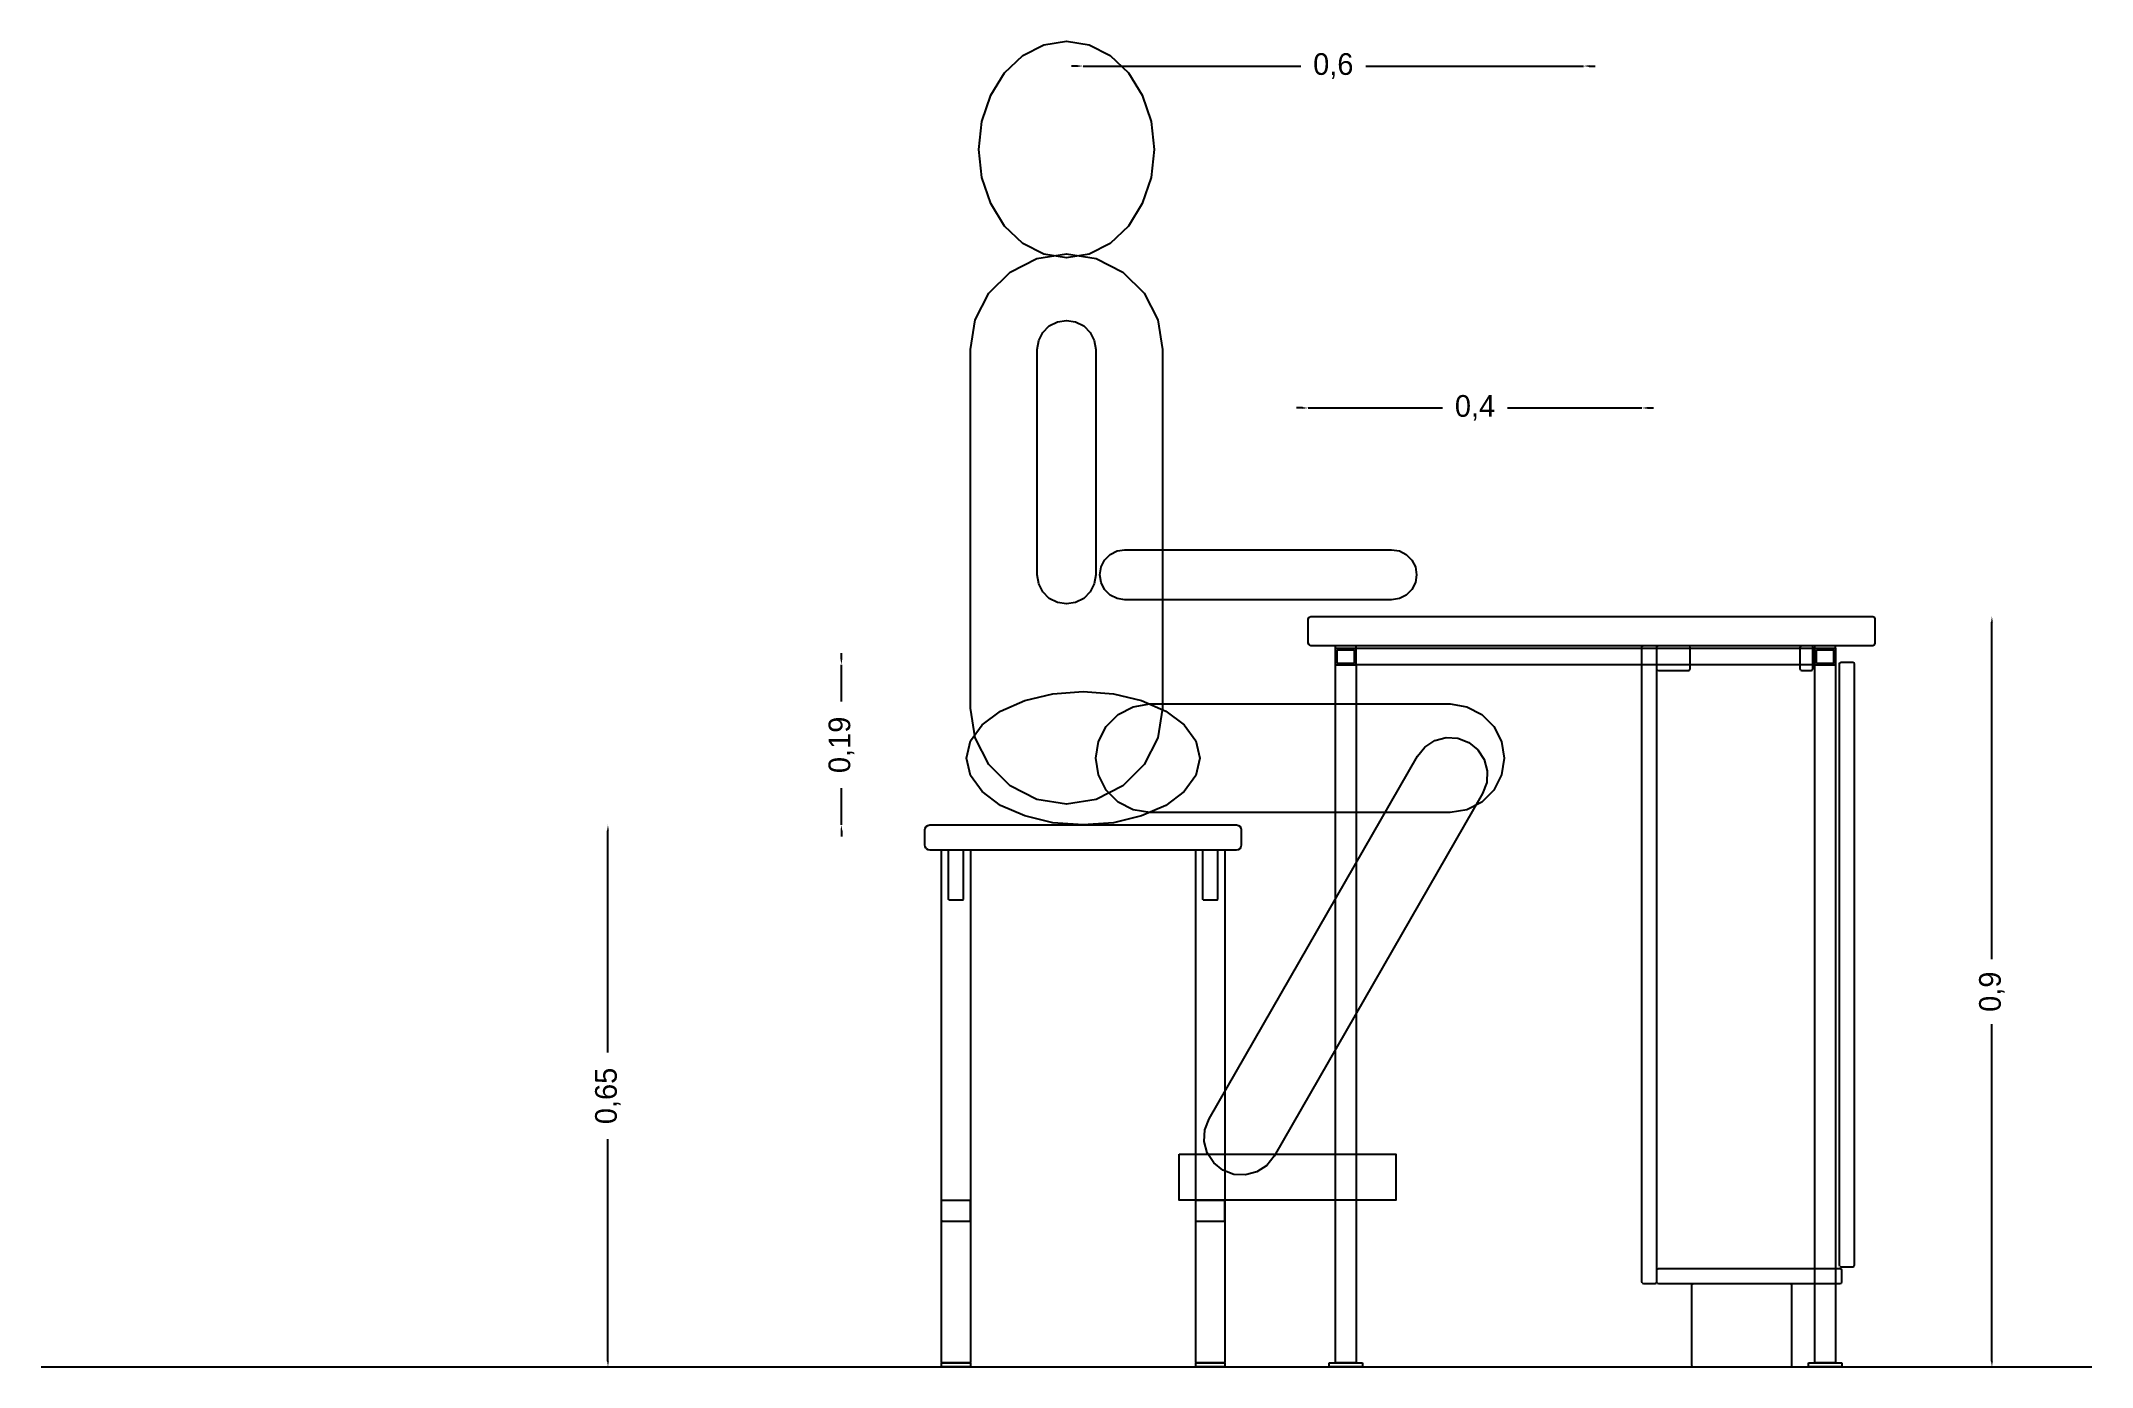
# Model space of a CAD drawing. Header units: metres. Extents: x 0 to 12.7, y 0 to 2.
# Drawn here: x 0 to 2.46, y 0 to 1.59 of the extents above.
import ezdxf

# ---------------------------------------------------------------- set-up
doc = ezdxf.new("R2010")
doc.units = ezdxf.units.M
for name, color, linetype in [('COTAS', 4, 'Continuous'), ('G_MEDIDO', 8, 'Continuous'), ('P_PROPUESTO', 5, 'Continuous'), ('REVISAR', 30, 'Continuous')]:
    doc.layers.add(name, color=color, linetype=linetype)
doc.dimstyles.get("Standard").update_dxf_attribs({"dimtxt": 2.5, "dimasz": 2.5, "dimexe": 1.25, "dimexo": 0.625, "dimtad": 1, "dimcen": 2.5, "dimazin": 3, "dimtfac": 1, "dimtmove": 0, "dimatfit": 3})

# ---------------------------------------------------------------- blocks, each defined once
blk = doc.blocks.new('_CLOSEDFILLED')
at = {"color": 0, "linetype": 'BYBLOCK'}
blk.add_solid([(-1, 0.16), (0, 0), (-1, -0.16)], dxfattribs=at)
blk = doc.blocks.new('*D1')
for p, q in [((2.34, 0.9), (2.34, 0.9)), ((2.34, 0.489), (2.34, 0.893)), ((2.34, 0.007), (2.34, 0.411)), ((2.34, 0), (2.34, 0))]:
    blk.add_line(p, q)
at = {"layer": 'Defpoints'}
for p in [(2.34, 0.9), (2.34, 0), (2.34, 0)]:
    blk.add_point(p, dxfattribs=at)
at = {"layer": 'COTAS', "xscale": 0.007, "yscale": 0.007}
for p, rotation in [((2.34, 0.9), 90), ((2.34, 0), 270)]:
    blk.add_blockref('_CLOSEDFILLED', p, dxfattribs=dict(at, rotation=rotation))
at = {"layer": 'COTAS', "insert": (2.34, 0.45), "char_height": 0.026, "attachment_point": 5, "rotation": 90}
blk.add_mtext('0,9', dxfattribs=at)
blk = doc.blocks.new('*D2')
for p, q in [((0.68, 0.65), (0.68, 0.65)), ((0.68, 0.377), (0.68, 0.643)), ((0.68, 0.007), (0.68, 0.273)), ((0.68, 0), (0.68, 0))]:
    blk.add_line(p, q)
at = {"layer": 'Defpoints'}
for p in [(0.68, 0.65), (0.68, 0), (0.68, 0)]:
    blk.add_point(p, dxfattribs=at)
at = {"layer": 'COTAS', "xscale": 0.007, "yscale": 0.007}
for p, rotation in [((0.68, 0.65), 90), ((0.68, 0), 270)]:
    blk.add_blockref('_CLOSEDFILLED', p, dxfattribs=dict(at, rotation=rotation))
at = {"layer": 'COTAS', "insert": (0.68, 0.325), "char_height": 0.026, "attachment_point": 5, "rotation": 90}
blk.add_mtext('0,65', dxfattribs=at)
blk = doc.blocks.new('*D3')
for p, q in [((1.513, 1.15), (1.506, 1.15)), ((1.52, 1.15), (1.52, 1.15)), ((1.52, 1.15), (1.681, 1.15)), ((1.759, 1.15), (1.92, 1.15)), ((1.92, 1.15), (1.92, 1.15)), ((1.927, 1.15), (1.934, 1.15))]:
    blk.add_line(p, q)
at = {"layer": 'Defpoints'}
for p in [(1.52, 1.15), (1.52, 1.15), (1.92, 1.15)]:
    blk.add_point(p, dxfattribs=at)
at = {"layer": 'COTAS', "xscale": 0.007, "yscale": 0.007}
blk.add_blockref('_CLOSEDFILLED', (1.52, 1.15), dxfattribs=at)
at = {"layer": 'COTAS', "xscale": 0.007, "yscale": 0.007, "rotation": 180}
blk.add_blockref('_CLOSEDFILLED', (1.92, 1.15), dxfattribs=at)
at = {"layer": 'COTAS', "insert": (1.72, 1.15), "char_height": 0.026, "attachment_point": 5}
blk.add_mtext('0,4', dxfattribs=at)
blk = doc.blocks.new('*D4')
for p, q in [((0.96, 0.849), (0.96, 0.856)), ((0.96, 0.842), (0.96, 0.842)), ((0.96, 0.798), (0.96, 0.842)), ((0.96, 0.65), (0.96, 0.694)), ((0.96, 0.65), (0.96, 0.65)), ((0.96, 0.643), (0.96, 0.636))]:
    blk.add_line(p, q)
at = {"layer": 'Defpoints'}
for p in [(0.96, 0.842), (0.96, 0.65), (0.96, 0.65)]:
    blk.add_point(p, dxfattribs=at)
at = {"layer": 'COTAS', "xscale": 0.007, "yscale": 0.007}
for p, rotation in [((0.96, 0.842), 270), ((0.96, 0.65), 90)]:
    blk.add_blockref('_CLOSEDFILLED', p, dxfattribs=dict(at, rotation=rotation))
at = {"layer": 'COTAS', "insert": (0.96, 0.746), "char_height": 0.026, "attachment_point": 5, "rotation": 90}
blk.add_mtext('0,19', dxfattribs=at)
blk = doc.blocks.new('*D5')
for p, q in [((1.243, 1.56), (1.236, 1.56)), ((1.25, 1.56), (1.25, 1.56)), ((1.25, 1.56), (1.511, 1.56)), ((1.589, 1.56), (1.85, 1.56)), ((1.85, 1.56), (1.85, 1.56)), ((1.857, 1.56), (1.864, 1.56))]:
    blk.add_line(p, q)
at = {"layer": 'Defpoints'}
for p in [(1.25, 1.56), (1.25, 1.56), (1.85, 1.56)]:
    blk.add_point(p, dxfattribs=at)
at = {"layer": 'COTAS', "xscale": 0.007, "yscale": 0.007}
blk.add_blockref('_CLOSEDFILLED', (1.25, 1.56), dxfattribs=at)
at = {"layer": 'COTAS', "xscale": 0.007, "yscale": 0.007, "rotation": 180}
blk.add_blockref('_CLOSEDFILLED', (1.85, 1.56), dxfattribs=at)
at = {"layer": 'COTAS', "insert": (1.55, 1.56), "char_height": 0.026, "attachment_point": 5}
blk.add_mtext('0,6', dxfattribs=at)

msp = doc.modelspace()

# ---------------------------------------------------------------- linework, layer by layer
at = {"layer": 'G_MEDIDO'}
for p, q in [((1.52, 0.897), (1.5209, 0.8991)), ((1.52, 0.868), (1.52, 0.897)), ((1.5209, 0.8991), (1.523, 0.9)), ((1.523, 0.9), (2.197, 0.9)), ((2.197, 0.9), (2.1991, 0.8991)), ((2.2, 0.897), (2.1991, 0.8991)), ((2.2, 0.868), (2.2, 0.897)), ((1.5209, 0.8659), (1.52, 0.868)), ((1.5209, 0.8659), (1.523, 0.865)), ((1.523, 0.865), (1.5525, 0.865)), ((1.5525, 0.865), (1.5775, 0.865)), ((1.5525, 0.862), (1.5525, 0.865)), ((1.5525, 0.862), (1.5775, 0.862)), ((1.5525, 0.842), (1.5525, 0.862)), ((1.5775, 0.865), (1.922, 0.865)), ((1.5775, 0.862), (1.5775, 0.865)), ((1.5775, 0.842), (1.5775, 0.862)), ((1.92, 0.863), (1.9206, 0.8644)), ((1.92, 0.102), (1.92, 0.863)), ((1.9206, 0.8644), (1.922, 0.865)), ((1.922, 0.865), (1.936, 0.865)), ((1.936, 0.865), (1.94, 0.865)), ((1.936, 0.865), (1.9374, 0.8644)), ((1.938, 0.863), (1.9374, 0.8644)), ((1.938, 0.863), (1.9386, 0.8644)), ((1.938, 0.837), (1.938, 0.863)), ((1.9386, 0.8644), (1.94, 0.865)), ((1.94, 0.865), (1.976, 0.865)), ((1.976, 0.865), (2.112, 0.865)), ((1.976, 0.865), (1.9774, 0.8644)), ((1.978, 0.863), (1.9774, 0.8644)), ((1.978, 0.837), (1.978, 0.863)), ((2.11, 0.863), (2.1106, 0.8644)), ((2.11, 0.837), (2.11, 0.863)), ((2.1106, 0.8644), (2.112, 0.865)), ((2.112, 0.865), (2.123, 0.865)), ((2.123, 0.865), (2.1275, 0.865)), ((2.123, 0.865), (2.1244, 0.8644)), ((2.125, 0.863), (2.1244, 0.8644)), ((2.125, 0.837), (2.125, 0.863)), ((2.1275, 0.865), (2.1525, 0.865)), ((2.1275, 0.862), (2.1275, 0.865)), ((2.1275, 0.862), (2.1525, 0.862)), ((2.1275, 0.842), (2.1275, 0.862)), ((2.1525, 0.865), (2.197, 0.865)), ((2.1525, 0.862), (2.1525, 0.865)), ((2.1525, 0.842), (2.1525, 0.862)), ((2.197, 0.865), (2.1991, 0.8659)), ((2.1991, 0.8659), (2.2, 0.868)), ((1.5525, 0.842), (1.5775, 0.842)), ((1.5545, 0.86), (1.5755, 0.86)), ((1.5545, 0.844), (1.5545, 0.86)), ((1.5545, 0.844), (1.5755, 0.844)), ((1.5755, 0.844), (1.5755, 0.86)), ((1.938, 0.116), (1.938, 0.837)), ((1.9386, 0.8356), (1.938, 0.837)), ((1.9774, 0.8356), (1.978, 0.837)), ((2.1106, 0.8356), (2.11, 0.837)), ((2.1244, 0.8356), (2.125, 0.837)), ((2.1275, 0.842), (2.1525, 0.842)), ((2.1295, 0.86), (2.1505, 0.86)), ((2.1295, 0.844), (2.1295, 0.86)), ((2.1295, 0.844), (2.1505, 0.844)), ((2.1505, 0.844), (2.1505, 0.86)), ((2.157, 0.843), (2.1576, 0.8444)), ((2.157, 0.122), (2.157, 0.843)), ((2.1576, 0.8444), (2.159, 0.845)), ((2.159, 0.845), (2.173, 0.845)), ((2.173, 0.845), (2.1744, 0.8444)), ((2.175, 0.843), (2.1744, 0.8444)), ((2.175, 0.122), (2.175, 0.843)), ((1.9386, 0.8356), (1.94, 0.835)), ((1.94, 0.835), (1.976, 0.835)), ((1.976, 0.835), (1.9774, 0.8356)), ((2.1106, 0.8356), (2.112, 0.835)), ((2.112, 0.835), (2.123, 0.835)), ((2.123, 0.835), (2.1244, 0.8356)), ((1.06, 0.644), (1.0605, 0.6463)), ((1.06, 0.626), (1.06, 0.644)), ((1.0605, 0.6463), (1.0618, 0.6482)), ((1.0618, 0.6482), (1.0637, 0.6495)), ((1.0637, 0.6495), (1.066, 0.65)), ((1.066, 0.65), (1.434, 0.65)), ((1.434, 0.65), (1.4363, 0.6495)), ((1.4363, 0.6495), (1.4382, 0.6482)), ((1.4395, 0.6463), (1.4382, 0.6482)), ((1.44, 0.644), (1.4395, 0.6463)), ((1.44, 0.626), (1.44, 0.644)), ((1.0605, 0.6237), (1.06, 0.626)), ((1.0618, 0.6218), (1.0605, 0.6237)), ((1.0618, 0.6218), (1.0637, 0.6205)), ((1.0637, 0.6205), (1.066, 0.62)), ((1.066, 0.62), (1.0895, 0.62)), ((1.08, 0.6188), (1.0801, 0.6193)), ((1.08, 0.6188), (1.0801, 0.6193)), ((1.08, 0.0062), (1.08, 0.6188)), ((1.08, 0.0062), (1.08, 0.6188)), ((1.0801, 0.6193), (1.0804, 0.6196)), ((1.0801, 0.6193), (1.0804, 0.6196)), ((1.0804, 0.6196), (1.0807, 0.6199)), ((1.0804, 0.6196), (1.0807, 0.6199)), ((1.0807, 0.6199), (1.0812, 0.62)), ((1.0807, 0.6199), (1.0812, 0.62)), ((1.0812, 0.62), (1.1138, 0.62)), ((1.0812, 0.62), (1.1138, 0.62)), ((1.0885, 0.619), (1.0886, 0.6194)), ((1.0885, 0.561), (1.0885, 0.619)), ((1.0886, 0.6194), (1.0888, 0.6197)), ((1.0888, 0.6197), (1.0891, 0.6199)), ((1.0891, 0.6199), (1.0895, 0.62)), ((1.0895, 0.62), (1.1055, 0.62)), ((1.1055, 0.62), (1.3945, 0.62)), ((1.1055, 0.62), (1.1059, 0.6199)), ((1.1059, 0.6199), (1.1062, 0.6197)), ((1.1064, 0.6194), (1.1062, 0.6197)), ((1.1065, 0.619), (1.1064, 0.6194)), ((1.1065, 0.561), (1.1065, 0.619)), ((1.1138, 0.62), (1.1143, 0.6199)), ((1.1138, 0.62), (1.1143, 0.6199)), ((1.1143, 0.6199), (1.1146, 0.6196)), ((1.1143, 0.6199), (1.1146, 0.6196)), ((1.1146, 0.6196), (1.1149, 0.6193)), ((1.1146, 0.6196), (1.1149, 0.6193)), ((1.1149, 0.6193), (1.115, 0.6188)), ((1.1149, 0.6193), (1.115, 0.6188)), ((1.115, 0.6188), (1.115, 0.0062)), ((1.115, 0.6188), (1.115, 0.0062)), ((1.385, 0.6188), (1.3851, 0.6193)), ((1.385, 0.6188), (1.3851, 0.6193)), ((1.385, 0.0062), (1.385, 0.6188)), ((1.385, 0.0062), (1.385, 0.6188)), ((1.3851, 0.6193), (1.3854, 0.6196)), ((1.3851, 0.6193), (1.3854, 0.6196)), ((1.3854, 0.6196), (1.3857, 0.6199)), ((1.3854, 0.6196), (1.3857, 0.6199)), ((1.3857, 0.6199), (1.3862, 0.62)), ((1.3857, 0.6199), (1.3862, 0.62)), ((1.3862, 0.62), (1.4188, 0.62)), ((1.3862, 0.62), (1.4188, 0.62)), ((1.3935, 0.619), (1.3936, 0.6194)), ((1.3935, 0.561), (1.3935, 0.619)), ((1.3936, 0.6194), (1.3938, 0.6197)), ((1.3938, 0.6197), (1.3941, 0.6199)), ((1.3941, 0.6199), (1.3945, 0.62)), ((1.3945, 0.62), (1.4105, 0.62)), ((1.4105, 0.62), (1.434, 0.62)), ((1.4105, 0.62), (1.4109, 0.6199)), ((1.4109, 0.6199), (1.4112, 0.6197)), ((1.4114, 0.6194), (1.4112, 0.6197)), ((1.4115, 0.619), (1.4114, 0.6194)), ((1.4115, 0.561), (1.4115, 0.619)), ((1.4188, 0.62), (1.4193, 0.6199)), ((1.4188, 0.62), (1.4193, 0.6199)), ((1.4193, 0.6199), (1.4196, 0.6196)), ((1.4193, 0.6199), (1.4196, 0.6196)), ((1.4196, 0.6196), (1.4199, 0.6193)), ((1.4196, 0.6196), (1.4199, 0.6193)), ((1.4199, 0.6193), (1.42, 0.6188)), ((1.4199, 0.6193), (1.42, 0.6188)), ((1.42, 0.6188), (1.42, 0.0062)), ((1.42, 0.6188), (1.42, 0.0062)), ((1.434, 0.62), (1.4363, 0.6205)), ((1.4363, 0.6205), (1.4382, 0.6218)), ((1.4382, 0.6218), (1.4395, 0.6237)), ((1.4395, 0.6237), (1.44, 0.626)), ((1.0886, 0.5606), (1.0885, 0.561)), ((1.0888, 0.5603), (1.0886, 0.5606)), ((1.0888, 0.5603), (1.0891, 0.5601)), ((1.0891, 0.5601), (1.0895, 0.56)), ((1.0895, 0.56), (1.1055, 0.56)), ((1.1055, 0.56), (1.1059, 0.5601)), ((1.1059, 0.5601), (1.1062, 0.5603)), ((1.1062, 0.5603), (1.1064, 0.5606)), ((1.1064, 0.5606), (1.1065, 0.561)), ((1.3936, 0.5606), (1.3935, 0.561)), ((1.3938, 0.5603), (1.3936, 0.5606)), ((1.3938, 0.5603), (1.3941, 0.5601)), ((1.3941, 0.5601), (1.3945, 0.56)), ((1.3945, 0.56), (1.4105, 0.56)), ((1.4105, 0.56), (1.4109, 0.5601)), ((1.4109, 0.5601), (1.4112, 0.5603)), ((1.4112, 0.5603), (1.4114, 0.5606)), ((1.4114, 0.5606), (1.4115, 0.561)), ((1.08, 0.1985), (1.0801, 0.1991)), ((1.08, 0.1765), (1.08, 0.1985)), ((1.0801, 0.1991), (1.0804, 0.1996)), ((1.0804, 0.1996), (1.0809, 0.1999)), ((1.0809, 0.1999), (1.0815, 0.2)), ((1.0815, 0.2), (1.1135, 0.2)), ((1.1135, 0.2), (1.1141, 0.1999)), ((1.1141, 0.1999), (1.1146, 0.1996)), ((1.1149, 0.1991), (1.1146, 0.1996)), ((1.115, 0.1985), (1.1149, 0.1991)), ((1.115, 0.1765), (1.115, 0.1985)), ((1.385, 0.1985), (1.3851, 0.1991)), ((1.385, 0.1765), (1.385, 0.1985)), ((1.3851, 0.1991), (1.3854, 0.1996)), ((1.3854, 0.1996), (1.3859, 0.1999)), ((1.3859, 0.1999), (1.3865, 0.2)), ((1.3865, 0.2), (1.4185, 0.2)), ((1.4185, 0.2), (1.4191, 0.1999)), ((1.4191, 0.1999), (1.4196, 0.1996)), ((1.4199, 0.1991), (1.4196, 0.1996)), ((1.42, 0.1985), (1.4199, 0.1991)), ((1.42, 0.1765), (1.42, 0.1985)), ((1.0801, 0.1759), (1.08, 0.1765)), ((1.0804, 0.1754), (1.0801, 0.1759)), ((1.0804, 0.1754), (1.0809, 0.1751)), ((1.0809, 0.1751), (1.0815, 0.175)), ((1.0815, 0.175), (1.1135, 0.175)), ((1.1135, 0.175), (1.1141, 0.1751)), ((1.1141, 0.1751), (1.1146, 0.1754)), ((1.1146, 0.1754), (1.1149, 0.1759)), ((1.1149, 0.1759), (1.115, 0.1765)), ((1.3851, 0.1759), (1.385, 0.1765)), ((1.3854, 0.1754), (1.3851, 0.1759)), ((1.3854, 0.1754), (1.3859, 0.1751)), ((1.3859, 0.1751), (1.3865, 0.175)), ((1.3865, 0.175), (1.4185, 0.175)), ((1.4185, 0.175), (1.4191, 0.1751)), ((1.4191, 0.1751), (1.4196, 0.1754)), ((1.4196, 0.1754), (1.4199, 0.1759)), ((1.4199, 0.1759), (1.42, 0.1765)), ((1.9206, 0.1006), (1.92, 0.102)), ((1.9206, 0.1006), (1.922, 0.1)), ((1.922, 0.1), (1.936, 0.1)), ((1.936, 0.1), (1.9374, 0.1006)), ((1.9374, 0.1006), (1.938, 0.102)), ((1.938, 0.116), (1.9386, 0.1174)), ((1.938, 0.102), (1.938, 0.116)), ((1.9386, 0.1006), (1.938, 0.102)), ((1.9386, 0.1174), (1.94, 0.118)), ((1.9386, 0.1006), (1.94, 0.1)), ((1.94, 0.118), (2.158, 0.118)), ((1.94, 0.1), (1.982, 0.1)), ((1.98, 0.098), (1.9806, 0.0994)), ((1.9806, 0.0994), (1.982, 0.1)), ((1.982, 0.1), (2.098, 0.1)), ((2.098, 0.1), (2.158, 0.1)), ((2.098, 0.1), (2.0994, 0.0994)), ((2.1, 0.098), (2.0994, 0.0994)), ((2.1576, 0.1206), (2.157, 0.122)), ((2.1576, 0.1206), (2.159, 0.12)), ((2.158, 0.118), (2.1594, 0.1174)), ((2.158, 0.1), (2.1594, 0.1006)), ((2.159, 0.12), (2.173, 0.12)), ((2.16, 0.116), (2.1594, 0.1174)), ((2.1594, 0.1006), (2.16, 0.102)), ((2.16, 0.102), (2.16, 0.116)), ((2.173, 0.12), (2.1744, 0.1206)), ((2.1744, 0.1206), (2.175, 0.122)), ((1.98, 0.002), (1.98, 0.098)), ((2.1, 0.002), (2.1, 0.098)), ((0, 0), (2.46, 0)), ((1.0801, 0.0057), (1.08, 0.0062)), ((1.0801, 0.0057), (1.08, 0.0062)), ((1.08, 0.0043), (1.0801, 0.0046)), ((1.08, 0.0043), (1.0801, 0.0046)), ((1.08, 0.0007), (1.08, 0.0043)), ((1.08, 0.0007), (1.08, 0.0043)), ((1.0801, 0.0004), (1.08, 0.0007)), ((1.0801, 0.0004), (1.08, 0.0007)), ((1.0804, 0.0054), (1.0801, 0.0057)), ((1.0804, 0.0054), (1.0801, 0.0057)), ((1.0801, 0.0046), (1.0802, 0.0048)), ((1.0801, 0.0046), (1.0802, 0.0048)), ((1.0802, 0.0002), (1.0801, 0.0004)), ((1.0802, 0.0002), (1.0801, 0.0004)), ((1.0802, 0.0048), (1.0804, 0.0049)), ((1.0802, 0.0048), (1.0804, 0.0049)), ((1.0804, 0.0001), (1.0802, 0.0002)), ((1.0804, 0.0001), (1.0802, 0.0002)), ((1.0807, 0.0051), (1.0804, 0.0054)), ((1.0807, 0.0051), (1.0804, 0.0054)), ((1.0804, 0.0049), (1.0807, 0.005)), ((1.0804, 0.0049), (1.0807, 0.005)), ((1.0807, 0), (1.0804, 0.0001)), ((1.0807, 0), (1.0804, 0.0001)), ((1.0812, 0.005), (1.0807, 0.0051)), ((1.0812, 0.005), (1.0807, 0.0051)), ((1.0807, 0.005), (1.1143, 0.005)), ((1.0807, 0.005), (1.1143, 0.005)), ((1.1143, 0), (1.0807, 0)), ((1.1143, 0), (1.0807, 0)), ((1.1138, 0.005), (1.0812, 0.005)), ((1.1138, 0.005), (1.0812, 0.005)), ((1.1143, 0.0051), (1.1138, 0.005)), ((1.1143, 0.0051), (1.1138, 0.005)), ((1.1146, 0.0054), (1.1143, 0.0051)), ((1.1146, 0.0054), (1.1143, 0.0051)), ((1.1143, 0.005), (1.1146, 0.0049)), ((1.1143, 0.005), (1.1146, 0.0049)), ((1.1146, 0.0001), (1.1143, 0)), ((1.1146, 0.0001), (1.1143, 0)), ((1.1149, 0.0057), (1.1146, 0.0054)), ((1.1149, 0.0057), (1.1146, 0.0054)), ((1.1146, 0.0049), (1.1148, 0.0048)), ((1.1146, 0.0049), (1.1148, 0.0048)), ((1.1148, 0.0002), (1.1146, 0.0001)), ((1.1148, 0.0002), (1.1146, 0.0001)), ((1.1148, 0.0048), (1.1149, 0.0046)), ((1.1148, 0.0048), (1.1149, 0.0046)), ((1.1149, 0.0004), (1.1148, 0.0002)), ((1.1149, 0.0004), (1.1148, 0.0002)), ((1.115, 0.0062), (1.1149, 0.0057)), ((1.115, 0.0062), (1.1149, 0.0057)), ((1.1149, 0.0046), (1.115, 0.0043)), ((1.1149, 0.0046), (1.115, 0.0043)), ((1.115, 0.0007), (1.1149, 0.0004)), ((1.115, 0.0007), (1.1149, 0.0004)), ((1.115, 0.0043), (1.115, 0.0007)), ((1.115, 0.0043), (1.115, 0.0007)), ((1.3851, 0.0057), (1.385, 0.0062)), ((1.3851, 0.0057), (1.385, 0.0062)), ((1.385, 0.0043), (1.3851, 0.0046)), ((1.385, 0.0043), (1.3851, 0.0046)), ((1.385, 0.0007), (1.385, 0.0043)), ((1.385, 0.0007), (1.385, 0.0043)), ((1.3851, 0.0004), (1.385, 0.0007)), ((1.3851, 0.0004), (1.385, 0.0007)), ((1.3854, 0.0054), (1.3851, 0.0057)), ((1.3854, 0.0054), (1.3851, 0.0057)), ((1.3851, 0.0046), (1.3852, 0.0048)), ((1.3851, 0.0046), (1.3852, 0.0048)), ((1.3852, 0.0002), (1.3851, 0.0004)), ((1.3852, 0.0002), (1.3851, 0.0004)), ((1.3852, 0.0048), (1.3854, 0.0049)), ((1.3852, 0.0048), (1.3854, 0.0049)), ((1.3854, 0.0001), (1.3852, 0.0002)), ((1.3854, 0.0001), (1.3852, 0.0002)), ((1.3857, 0.0051), (1.3854, 0.0054)), ((1.3857, 0.0051), (1.3854, 0.0054)), ((1.3854, 0.0049), (1.3857, 0.005)), ((1.3854, 0.0049), (1.3857, 0.005)), ((1.3857, 0), (1.3854, 0.0001)), ((1.3857, 0), (1.3854, 0.0001)), ((1.3862, 0.005), (1.3857, 0.0051)), ((1.3862, 0.005), (1.3857, 0.0051)), ((1.3857, 0.005), (1.4193, 0.005)), ((1.3857, 0.005), (1.4193, 0.005)), ((1.4193, 0), (1.3857, 0)), ((1.4193, 0), (1.3857, 0)), ((1.4188, 0.005), (1.3862, 0.005)), ((1.4188, 0.005), (1.3862, 0.005)), ((1.4193, 0.0051), (1.4188, 0.005)), ((1.4193, 0.0051), (1.4188, 0.005)), ((1.4196, 0.0054), (1.4193, 0.0051)), ((1.4196, 0.0054), (1.4193, 0.0051)), ((1.4193, 0.005), (1.4196, 0.0049)), ((1.4193, 0.005), (1.4196, 0.0049)), ((1.4196, 0.0001), (1.4193, 0)), ((1.4196, 0.0001), (1.4193, 0)), ((1.4199, 0.0057), (1.4196, 0.0054)), ((1.4199, 0.0057), (1.4196, 0.0054)), ((1.4196, 0.0049), (1.4198, 0.0048)), ((1.4196, 0.0049), (1.4198, 0.0048)), ((1.4198, 0.0002), (1.4196, 0.0001)), ((1.4198, 0.0002), (1.4196, 0.0001)), ((1.4198, 0.0048), (1.4199, 0.0046)), ((1.4198, 0.0048), (1.4199, 0.0046)), ((1.4199, 0.0004), (1.4198, 0.0002)), ((1.4199, 0.0004), (1.4198, 0.0002)), ((1.42, 0.0062), (1.4199, 0.0057)), ((1.42, 0.0062), (1.4199, 0.0057)), ((1.4199, 0.0046), (1.42, 0.0043)), ((1.4199, 0.0046), (1.42, 0.0043)), ((1.42, 0.0007), (1.4199, 0.0004)), ((1.42, 0.0007), (1.4199, 0.0004)), ((1.42, 0.0043), (1.42, 0.0007)), ((1.42, 0.0043), (1.42, 0.0007)), ((1.9806, 0.0006), (1.98, 0.002)), ((1.9806, 0.0006), (1.982, 0)), ((1.982, 0), (2.098, 0)), ((2.098, 0), (2.0994, 0.0006)), ((2.0994, 0.0006), (2.1, 0.002))]:
    msp.add_line(p, q, dxfattribs=at)
at = {"layer": 'P_PROPUESTO'}
for points in [[(1.2028, 1.3344), (1.1775, 1.3474), (1.1558, 1.3681), (1.1391, 1.395), (1.1286, 1.4264), (1.125, 1.46), (1.1286, 1.4936), (1.1391, 1.525), (1.1558, 1.5519), (1.1775, 1.5726), (1.2028, 1.5856), (1.23, 1.59), (1.2572, 1.5856), (1.2825, 1.5726), (1.3042, 1.5519), (1.3209, 1.525), (1.3314, 1.4936), (1.335, 1.46), (1.3314, 1.4264), (1.3209, 1.395), (1.3042, 1.3681), (1.2825, 1.3474), (1.2572, 1.3344), (1.23, 1.33), (1.2028, 1.3344)], [(1.1945, 0.6806), (1.1624, 0.697), (1.137, 0.7224), (1.1206, 0.7545), (1.115, 0.79), (1.115, 1.22), (1.1206, 1.2555), (1.137, 1.2876), (1.1624, 1.313), (1.1945, 1.3294), (1.23, 1.335), (1.2655, 1.3294), (1.2976, 1.313), (1.323, 1.2876), (1.3394, 1.2555), (1.345, 1.22), (1.345, 0.79), (1.3394, 0.7545), (1.323, 0.7224), (1.2976, 0.697), (1.2655, 0.6806), (1.23, 0.675), (1.1945, 0.6806)], [(1.2192, 0.9167), (1.2094, 0.9217), (1.2017, 0.9294), (1.1967, 0.9392), (1.195, 0.95), (1.195, 1.22), (1.1967, 1.2308), (1.2017, 1.2406), (1.2094, 1.2483), (1.2192, 1.2533), (1.23, 1.255), (1.2408, 1.2533), (1.2506, 1.2483), (1.2583, 1.2406), (1.2633, 1.2308), (1.265, 1.22), (1.265, 0.95), (1.2633, 0.9392), (1.2583, 0.9294), (1.2506, 0.9217), (1.2408, 0.9167), (1.23, 0.915), (1.2192, 0.9167)], [(1.2192, 0.9167), (1.2094, 0.9217), (1.2017, 0.9294), (1.1967, 0.9392), (1.195, 0.95), (1.195, 1.22), (1.1967, 1.2308), (1.2017, 1.2406), (1.2094, 1.2483), (1.2192, 1.2533), (1.23, 1.255), (1.2408, 1.2533), (1.2506, 1.2483), (1.2583, 1.2406), (1.2633, 1.2308), (1.265, 1.22), (1.265, 0.95), (1.2633, 0.9392), (1.2583, 0.9294), (1.2506, 0.9217), (1.2408, 0.9167), (1.23, 0.915), (1.2192, 0.9167)], [(1.2907, 0.9215), (1.2824, 0.9257), (1.2757, 0.9324), (1.2715, 0.9407), (1.27, 0.95), (1.2715, 0.9593), (1.2757, 0.9676), (1.2824, 0.9743), (1.2907, 0.9785), (1.3, 0.98), (1.62, 0.98), (1.6293, 0.9785), (1.6376, 0.9743), (1.6443, 0.9676), (1.6485, 0.9593), (1.65, 0.95), (1.6485, 0.9407), (1.6443, 0.9324), (1.6376, 0.9257), (1.6293, 0.9215), (1.62, 0.92), (1.3, 0.92), (1.2907, 0.9215)], [(1.2907, 0.9215), (1.2824, 0.9257), (1.2757, 0.9324), (1.2715, 0.9407), (1.27, 0.95), (1.2715, 0.9593), (1.2757, 0.9676), (1.2824, 0.9743), (1.2907, 0.9785), (1.3, 0.98), (1.62, 0.98), (1.6293, 0.9785), (1.6376, 0.9743), (1.6443, 0.9676), (1.6485, 0.9593), (1.65, 0.95), (1.6485, 0.9407), (1.6443, 0.9324), (1.6376, 0.9257), (1.6293, 0.9215), (1.62, 0.92), (1.3, 0.92), (1.2907, 0.9215)], [(1.2138, 0.6527), (1.18, 0.6607), (1.151, 0.6734), (1.1288, 0.69), (1.1148, 0.7093), (1.11, 0.73), (1.1148, 0.7507), (1.1288, 0.77), (1.151, 0.7866), (1.18, 0.7993), (1.2138, 0.8073), (1.25, 0.81), (1.2862, 0.8073), (1.32, 0.7993), (1.349, 0.7866), (1.3712, 0.77), (1.3852, 0.7507), (1.39, 0.73), (1.3852, 0.7093), (1.3712, 0.69), (1.349, 0.6734), (1.32, 0.6607), (1.2862, 0.6527), (1.25, 0.65), (1.2138, 0.6527)], [(1.3099, 0.6682), (1.2918, 0.6774), (1.2774, 0.6918), (1.2682, 0.7099), (1.265, 0.73), (1.2682, 0.7501), (1.2774, 0.7682), (1.2918, 0.7826), (1.3099, 0.7918), (1.33, 0.795), (1.69, 0.795), (1.7101, 0.7918), (1.7282, 0.7826), (1.7426, 0.7682), (1.7518, 0.7501), (1.755, 0.73), (1.7518, 0.7099), (1.7426, 0.6918), (1.7282, 0.6774), (1.7101, 0.6682), (1.69, 0.665), (1.33, 0.665), (1.3099, 0.6682)], [(1.3099, 0.6682), (1.2918, 0.6774), (1.2774, 0.6918), (1.2682, 0.7099), (1.265, 0.73), (1.2682, 0.7501), (1.2774, 0.7682), (1.2918, 0.7826), (1.3099, 0.7918), (1.33, 0.795), (1.69, 0.795), (1.7101, 0.7918), (1.7282, 0.7826), (1.7426, 0.7682), (1.7518, 0.7501), (1.755, 0.73), (1.7518, 0.7099), (1.7426, 0.6918), (1.7282, 0.6774), (1.7101, 0.6682), (1.69, 0.665), (1.33, 0.665), (1.3099, 0.6682)], [(1.4307, 0.231), (1.4176, 0.236), (1.4066, 0.2448), (1.3989, 0.2566), (1.3953, 0.2702), (1.396, 0.2843), (1.401, 0.2974), (1.651, 0.7324), (1.6598, 0.7434), (1.6716, 0.7511), (1.6852, 0.7547), (1.6993, 0.754), (1.7124, 0.749), (1.7234, 0.7402), (1.7311, 0.7284), (1.7347, 0.7148), (1.734, 0.7007), (1.729, 0.6876), (1.479, 0.2526), (1.4702, 0.2416), (1.4584, 0.2339), (1.4448, 0.2303), (1.4307, 0.231)], [(1.4307, 0.231), (1.4176, 0.236), (1.4066, 0.2448), (1.3989, 0.2566), (1.3953, 0.2702), (1.396, 0.2843), (1.401, 0.2974), (1.651, 0.7324), (1.6598, 0.7434), (1.6716, 0.7511), (1.6852, 0.7547), (1.6993, 0.754), (1.7124, 0.749), (1.7234, 0.7402), (1.7311, 0.7284), (1.7347, 0.7148), (1.734, 0.7007), (1.729, 0.6876), (1.479, 0.2526), (1.4702, 0.2416), (1.4584, 0.2339), (1.4448, 0.2303), (1.4307, 0.231)], [(1.365, 0.255), (1.625, 0.255), (1.625, 0.2), (1.365, 0.2), (1.365, 0.255)], [(1.365, 0.255), (1.625, 0.255), (1.625, 0.2), (1.365, 0.2), (1.365, 0.255)]]:
    msp.add_lwpolyline(points, close=True, dxfattribs=at)
at = {"layer": 'REVISAR'}
for p, q in [((1.5525, 0.862), (2.1525, 0.862)), ((1.5525, 0.842), (1.5525, 0.862)), ((2.1525, 0.862), (2.1525, 0.842)), ((1.5525, 0.842), (1.5775, 0.842)), ((1.5525, 0.005), (1.5525, 0.842)), ((2.1525, 0.842), (1.5525, 0.842)), ((1.5775, 0.842), (1.5775, 0.005)), ((2.1275, 0.842), (2.1525, 0.842)), ((2.1275, 0.005), (2.1275, 0.842)), ((2.1525, 0.842), (2.1525, 0.005)), ((1.545, 0.005), (1.585, 0.005)), ((1.545, 0), (1.545, 0.005)), ((1.585, 0), (1.545, 0)), ((1.5775, 0.005), (1.5525, 0.005)), ((1.585, 0.005), (1.585, 0)), ((2.12, 0.005), (2.16, 0.005)), ((2.12, 0), (2.12, 0.005)), ((2.16, 0), (2.12, 0)), ((2.1525, 0.005), (2.1275, 0.005)), ((2.16, 0.005), (2.16, 0))]:
    msp.add_line(p, q, dxfattribs=at)

# ---------------------------------------------------------------- dimensions: what is measured, and where the dimension line sits
at = {"layer": 'COTAS'}
for base, p1, p2, picture, middle in [((1.25, 1.56), (1.25, 1.56), (1.85, 1.56), '*D5', (1.55, 1.56)), ((1.52, 1.15), (1.52, 1.15), (1.92, 1.15), '*D3', (1.72, 1.15))]:
    dim = msp.add_linear_dim(base=base, p1=p1, p2=p2, dimstyle='Standard', override={"dimtxt": 0.026, "dimasz": 0.007}, dxfattribs=at)
    dim.commit()
    dim.dimension.update_dxf_attribs({"geometry": picture, "text_midpoint": middle})
for base, p1, p2, picture, middle in [((2.34, 0), (2.34, 0), (2.34, 0.9), '*D1', (2.34, 0.45)), ((0.96, 0.65), (0.96, 0.65), (0.96, 0.842), '*D4', (0.96, 0.746)), ((0.68, 0), (0.68, 0), (0.68, 0.65), '*D2', (0.68, 0.325))]:
    dim = msp.add_linear_dim(base=base, p1=p1, p2=p2, angle=90, dimstyle='Standard', override={"dimtxt": 0.026, "dimasz": 0.007}, dxfattribs=at)
    dim.commit()
    dim.dimension.update_dxf_attribs({"geometry": picture, "text_midpoint": middle})

doc.saveas('drawing.dxf')
